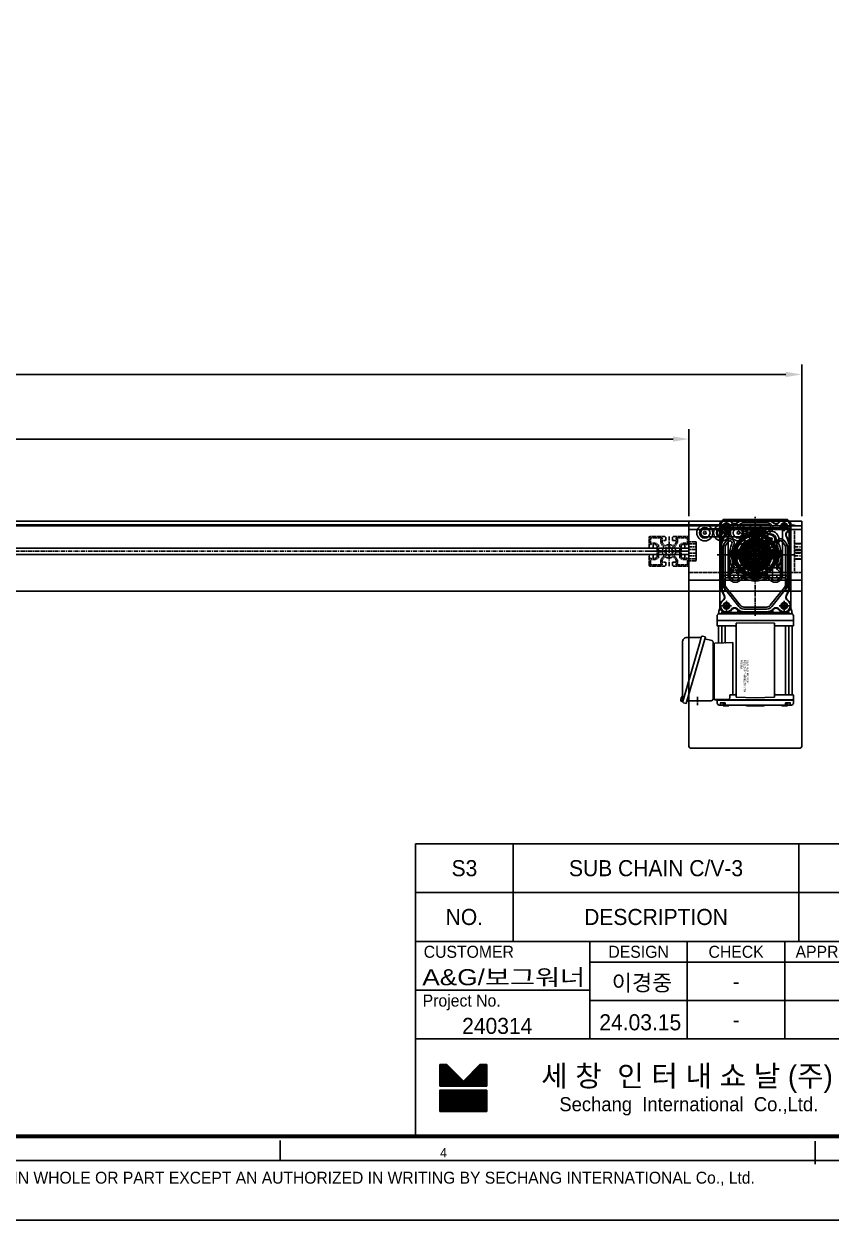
# Model space of a CAD drawing. Header units: inches. Extents: x 0 to 77285, y -118 to 40065.
# Drawn here: x 13973 to 15189, y 36501 to 38304 of the extents above; entities that cross this region are included whole.
import ezdxf
from ezdxf.enums import TextEntityAlignment as Align

# ---------------------------------------------------------------- set-up
doc = ezdxf.new("R2010")
doc.units = ezdxf.units.IN
doc.header["$LTSCALE"] = 5
doc.header["$MEASUREMENT"] = 0
doc.linetypes.add('CENTER', pattern=[2, 1.25, -0.25, 0.25, -0.25])
doc.linetypes.add('HIDDEN', pattern=[0.375, 0.25, -0.125])
for name, color, linetype in [('11', 1, 'CENTER'), ('22', 2, 'HIDDEN'), ('44', 4, 'Continuous'), ('55', 5, 'Continuous'), ('77', 40, 'HIDDEN'), ('B', 123, 'Continuous'), ('G', 231, 'Continuous'), ('T', 3, 'Continuous'), ('Y', 60, 'Continuous')]:
    doc.layers.add(name, color=color, linetype=linetype)
doc.styles.add('SCI', font='')
doc.styles.get('SCI').set_extended_font_data('Gulim')
doc.dimstyles.new('S', dxfattribs={"dimscale": 100, "dimtxt": 2.5, "dimasz": 2, "dimexe": 1.25, "dimexo": 0.625, "dimgap": -0.625, "dimtad": 1, "dimdec": 8, "dimtxsty": 'SCI', "dimcen": 2.5, "dimclrd": 1, "dimclre": 1, "dimclrt": 7, "dimadec": 8, "dimazin": 2, "dimtfac": 1, "dimtdec": 8, "dimtmove": 0, "dimatfit": 3, "dimfxl": 1, "dimarcsym": 0})
doc.dimstyles.new('SCH', dxfattribs={"dimtxt": 2.5, "dimasz": 2, "dimexe": 1.25, "dimexo": 0.625, "dimtad": 1, "dimdec": 8, "dimtxsty": 'SCI', "dimcen": 2.5, "dimclrd": 4, "dimclre": 4, "dimclrt": 7, "dimadec": 8, "dimazin": 2, "dimtfac": 1, "dimtdec": 8, "dimtmove": 0, "dimatfit": 3, "dimfxl": 1, "dimarcsym": 0})

# ---------------------------------------------------------------- blocks, each defined once
blk = doc.blocks.new('E0104-20170619.11435441E')
for p, q in [((-30, 6), (-30, 21)), ((-6, 22.5), (-28.5, 22.5)), ((-28, 10.5), (-28, 19.5)), ((-10.5, 20.5), (-27, 20.5)), ((-10.5, 18.5), (-12.5, 18.5)), ((-12.5, 18.5), (-12.5, 12.9)), ((-10.5, 20.5), (-10.5, 18.5)), ((-6, 22.5), (-6, 21.5)), ((-5, 21.5), (-6, 21.5)), ((-5, 21.5), (-5, 16.5)), ((5, 21.5), (5, 16.5)), ((6, 21.5), (5, 21.5)), ((6, 22.5), (6, 21.5)), ((28.5, 22.5), (6, 22.5)), ((10.5, 20.5), (10.5, 18.5)), ((27, 20.5), (10.5, 20.5)), ((12.5, 18.5), (10.5, 18.5)), ((12.5, 18.5), (12.5, 12.9)), ((28, 10.5), (28, 19.5)), ((30, 6), (30, 21)), ((-30, 6), (-29, 6)), ((-29, 5), (-29, 6)), ((-29, 5), (-24, 5)), ((-28, 10.5), (-26, 10.5)), ((-26, 10.5), (-26, 12.5)), ((-26, 12.5), (-20.4, 12.5)), ((-22.4, 12.5), (-24.1, 12.5)), ((-23, 10.5), (-24.1, 10.5)), ((-24, 10.5), (-21, 10.5)), ((-24, 5), (-24, 10.5)), ((-21, 10.5), (-18, 8.5)), ((-20.4, 12.5), (-16, 9.6)), ((-18, -8.5), (-18, 8.5)), ((-16, 1), (-16, 9.6)), ((-16, 1), (-9.9, 1)), ((-12.5, 12.9), (-7.9, 6.1)), ((-10.5, 16.5), (-10.5, 13.5)), ((-5, 16.5), (-10.5, 16.5)), ((-10.5, 13.5), (-6.5, 7.6)), ((-4.9, 1), (-7.4, 1)), ((-4.2, 2.8), (-6, 4.5)), ((-2.8, 4.2), (-4.5, 6)), ((-1, 4.9), (-1, 7.4)), ((1, 4.9), (1, 7.4)), ((2.8, 4.2), (4.5, 6)), ((4.2, 2.8), (6, 4.5)), ((4.9, 1), (7.4, 1)), ((10.5, 16.5), (5, 16.5)), ((10.5, 13.5), (6.5, 7.6)), ((12.5, 12.9), (7.9, 6.1)), ((9.9, 1), (16, 1)), ((10.5, 16.5), (10.5, 13.5)), ((20.4, 12.5), (16, 9.6)), ((16, 1), (16, 9.6)), ((21, 10.5), (18, 8.5)), ((18, -8.5), (18, 8.5)), ((26, 12.5), (20.4, 12.5)), ((24, 10.5), (21, 10.5)), ((24, 5), (24, 10.5)), ((29, 5), (24, 5)), ((26, 10.5), (26, 12.5)), ((28, 10.5), (26, 10.5)), ((29, 5), (29, 6)), ((30, 6), (29, 6)), ((-30, -21), (-30, -6)), ((-30, -6), (-29, -6)), ((-29, -6), (-29, -5)), ((-29, -5), (-24, -5)), ((-28, -19.5), (-28, -10.5)), ((-28, -10.5), (-26, -10.5)), ((-26, -12.5), (-26, -10.5)), ((-26, -12.5), (-20.4, -12.5)), ((-24, -10.5), (-24, -5)), ((-24, -10.5), (-21, -10.5)), ((-21, -10.5), (-18, -8.5)), ((-20.4, -12.5), (-16, -9.6)), ((-16, -9.6), (-16, -1)), ((-16, -1), (-9.9, -1)), ((-12.5, -12.9), (-7.9, -6.1)), ((-12.5, -18.5), (-12.5, -12.9)), ((-10.5, -13.5), (-6.5, -7.6)), ((-10.5, -16.5), (-10.5, -13.5)), ((-5, -16.5), (-10.5, -16.5)), ((-4.9, -1), (-7.4, -1)), ((-4.2, -2.8), (-6, -4.5)), ((-5, -21.5), (-5, -16.5)), ((-2.8, -4.2), (-4.5, -6)), ((-1, -4.9), (-1, -7.4)), ((1, -4.9), (1, -7.4)), ((2.8, -4.2), (4.5, -6)), ((4.2, -2.8), (6, -4.5)), ((4.9, -1), (7.4, -1)), ((5, -21.5), (5, -16.5)), ((10.5, -16.5), (5, -16.5)), ((10.5, -13.5), (6.5, -7.6)), ((12.5, -12.9), (7.9, -6.1)), ((9.9, -1), (16, -1)), ((10.5, -16.5), (10.5, -13.5)), ((12.5, -18.5), (12.5, -12.9)), ((16, -9.6), (16, -1)), ((20.4, -12.5), (16, -9.6)), ((21, -10.5), (18, -8.5)), ((26, -12.5), (20.4, -12.5)), ((24, -10.5), (21, -10.5)), ((24, -10.5), (24, -5)), ((29, -5), (24, -5)), ((26, -12.5), (26, -10.5)), ((28, -10.5), (26, -10.5)), ((28, -19.5), (28, -10.5)), ((29, -6), (29, -5)), ((30, -6), (29, -6)), ((30, -21), (30, -6)), ((-6, -22.5), (-28.5, -22.5)), ((-10.5, -20.5), (-27, -20.5)), ((-10.5, -18.5), (-12.5, -18.5)), ((-10.5, -20.5), (-10.5, -18.5)), ((-6, -22.5), (-6, -21.5)), ((-5, -21.5), (-6, -21.5)), ((6, -21.5), (5, -21.5)), ((6, -22.5), (6, -21.5)), ((28.5, -22.5), (6, -22.5)), ((12.5, -18.5), (10.5, -18.5)), ((10.5, -20.5), (10.5, -18.5)), ((27, -20.5), (10.5, -20.5))]:
    blk.add_line(p, q)
for centre, radius, start, end in [((-28.5, 21), 1.5, 90, 180), ((-27, 19.5), 1, 90, 180), ((27, 19.5), 1, 0, 90), ((28.5, 21), 1.5, 0, 90), ((0, 0), 10, 142.644, 174.2608), ((0, 0), 7.5, 172.3377, 187.6623), ((0, 0), 10, 49.1403, 130.8597), ((0, 0), 7.5, 127.3377, 142.6623), ((0, 0), 5, 146.537, 168.463), ((0, 0), 5, 101.537, 123.463), ((0, 0), 7.5, 82.3377, 97.6623), ((0, 0), 5, 56.537, 78.463), ((0, 0), 5, 11.537, 33.463), ((0, 0), 7.5, 37.3377, 52.6623), ((0, 0), 7.5, 352.3377, 7.6623), ((0, 0), 10, 5.7392, 39.0281), ((0, 0), 10, 5.7392, 37.356), ((0, 0), 10, 185.7392, 217.356), ((0, 0), 10, 229.1403, 309.2607), ((0, 0), 7.5, 217.3377, 232.6623), ((0, 0), 5, 191.537, 213.463), ((0, 0), 10, 243.4796, 310.8597), ((0, 0), 5, 236.537, 258.463), ((0, 0), 7.5, 262.3377, 277.6623), ((0, 0), 5, 281.537, 303.463), ((0, 0), 5, 326.537, 348.463), ((0, 0), 7.5, 307.3377, 322.6623), ((0, 0), 10, 320.9719, 354.2608), ((0, 0), 10, 322.644, 354.2608), ((-28.5, -21), 1.5, 180, 270), ((-27, -19.5), 1, 180, 270), ((27, -19.5), 1, 270, 0), ((28.5, -21), 1.5, 270, 0)]:
    blk.add_arc(centre, radius, start, end)
at = {"layer": '11'}
for p, q in [((0, -22.5), (0, 22.5)), ((30, 0), (-30, 0))]:
    blk.add_line(p, q, dxfattribs=at)
blk = doc.blocks.new('A$Cf196d827')
for p, q in [((-15.7, 25), (-16.5, 29.2)), ((-6.6, 28.7), (-9, 32.3)), ((-6.6, 28.7), (-9, 32.3)), ((6.6, 28.7), (9, 32.3)), ((15.7, 25), (16.5, 29.2)), ((15.7, 25), (16.5, 29.2)), ((-28.7, 6.6), (-32.3, 9)), ((-25, 15.7), (-29.2, 16.5)), ((-25, 15.7), (-29.2, 16.5)), ((3, 11.8), (-3, 11.8)), ((-3, 11.8), (-3, 8.5)), ((3, 8.5), (3, 11.8)), ((25, 15.7), (29.2, 16.5)), ((28.7, 6.6), (32.3, 9)), ((28.7, 6.6), (32.3, 9)), ((-28.7, -6.6), (-32.3, -9)), ((-28.7, -6.6), (-32.3, -9)), ((-25, -15.7), (-29.2, -16.5)), ((25, -15.7), (29.2, -16.5)), ((25, -15.7), (29.2, -16.5)), ((28.7, -6.6), (32.3, -9)), ((-15.7, -25), (-16.5, -29.2)), ((-15.7, -25), (-16.5, -29.2)), ((-6.6, -28.7), (-9, -32.3)), ((6.6, -28.7), (9, -32.3)), ((6.6, -28.7), (9, -32.3)), ((15.7, -25), (16.5, -29.2))]:
    blk.add_line(p, q)
for radius in [19, 15]:
    blk.add_circle((0, 0), radius)
for centre, radius, start, end in [((-23.5, 23.5), 7.94, 259, 11), ((0, 0), 33.6, 105.5501, 119.4499), ((0, 0), 29, 102.4847, 122.5153), ((0, 33.2), 7.94, 214, 326), ((0, 0), 29, 57.4847, 77.5153), ((0, 0), 33.5, 60.5501, 74.4499), ((23.5, 23.5), 7.94, 169, 281), ((0, 0), 33.6, 150.5501, 164.4499), ((-33.2, 0), 7.94, 304, 56), ((0, 0), 29, 147.4847, 167.5153), ((0, 0), 9, 109.4712, 70.5288), ((0, 0), 29, 12.4847, 32.5153), ((33.2, 0), 7.94, 124, 236), ((0, 0), 33.6, 15.5501, 29.4499), ((0, 0), 33.6, 195.5501, 209.4499), ((0, 0), 29, 192.4847, 212.5153), ((-23.5, -23.5), 7.94, 349, 101), ((23.5, -23.5), 7.94, 79, 191), ((0, 0), 29, 327.4847, 347.5153), ((0, 0), 33.6, 330.5501, 344.4499), ((0, 0), 33.6, 240.5501, 254.4499), ((0, 0), 29, 237.4847, 257.5153), ((0, -33.2), 7.94, 34, 146), ((0, 0), 29, 282.4847, 302.5153), ((0, 0), 33.6, 285.5501, 299.4499)]:
    blk.add_arc(centre, radius, start, end)
at = {"layer": '11'}
for p, q in [((0, -35.6), (0, 35.6)), ((-35.6, 0), (35.6, 0))]:
    blk.add_line(p, q, dxfattribs=at)
blk.add_circle((0, 0), 33.2, dxfattribs=at)
blk = doc.blocks.new('A$Cdc005fc0')
for p, q in [((-25.4, 6), (0, 6)), ((-25.4, -6), (0, -6))]:
    blk.add_line(p, q)
for centre, radius in [((-25.4, 0), 12.1), ((-25.4, 0), 7.94), ((-25.4, 0), 1.99), ((0, 0), 12.1), ((0, 0), 7.94), ((0, 0), 1.99)]:
    blk.add_circle(centre, radius)
for centre, start, end in [((-25.4, 0), 90, 270), ((0, 0), 270, 90)]:
    blk.add_arc(centre, 6, start, end)
blk = doc.blocks.new('A$C60B61E16')
for p, q in [((-53.5, 81.5), (-48.5, 86.5)), ((-53.5, -48.5), (-53.5, 81.5)), ((-48.5, 86.5), (48.5, 86.5)), ((48.5, 86.5), (53.5, 81.5)), ((53.5, 81.5), (53.5, -48.5)), ((-48.5, -53.5), (-53.5, -48.5)), ((48.5, -53.5), (-48.5, -53.5)), ((53.5, -48.5), (48.5, -53.5))]:
    blk.add_line(p, q)
for centre, radius in [((-43.5, 76.5), 3.32), ((43.5, 76.5), 3.32), ((0, 30), 7), ((0, 0), 20.5), ((0, 30), 4.5), ((-30, 0), 7), ((-30, 0), 4.5), ((0, 0), 16.5), ((30, 0), 7), ((30, 0), 4.5), ((0, -30), 7), ((0, -30), 4.5), ((-43.5, -43.5), 3.32), ((43.5, -43.5), 3.32)]:
    blk.add_circle(centre, radius)
for start, end in [(101.5364, 168.4636), (11.5364, 78.4636), (191.5364, 258.4636), (281.5364, 348.4636)]:
    blk.add_arc((0, 0), 33, start, end)
at = {"layer": '11'}
for p, q in [((0, 91.5), (0, -58.5)), ((-49.5, 76.5), (-37.5, 76.5)), ((-43.5, 70.5), (-43.5, 82.5)), ((37.5, 76.5), (49.5, 76.5)), ((43.5, 70.5), (43.5, 82.5)), ((0, 19.5), (0, 40.5)), ((-10.5, 30), (10.5, 30)), ((-58.5, 0), (58.5, 0)), ((-40.5, 0), (-19.5, 0)), ((-30, -10.5), (-30, 10.5)), ((19.5, 0), (40.5, 0)), ((30, -10.5), (30, 10.5)), ((-10.5, -30), (10.5, -30)), ((0, -40.5), (0, -19.5)), ((-49.5, -43.5), (-37.5, -43.5)), ((-43.5, -49.5), (-43.5, -37.5)), ((37.5, -43.5), (49.5, -43.5)), ((43.5, -49.5), (43.5, -37.5))]:
    blk.add_line(p, q, dxfattribs=at)
blk.add_circle((0, 0), 30, dxfattribs=at)
at = {"layer": '22'}
blk.add_circle((0, 0), 20, dxfattribs=at)
at = {"layer": 'T'}
for centre in [(-43.5, 76.5), (43.5, 76.5), (-43.5, -43.5), (43.5, -43.5)]:
    blk.add_arc(centre, 4, 260.0082, 189.9928, dxfattribs=at)
blk = doc.blocks.new('A$C945b6342')
for p, q in [((84.6, 55), (86.7, 55)), ((88.6, 54.5), (88.6, -54.5)), ((91.6, 57.5), (98.6, 57.5)), ((98.6, 57.5), (98.6, -57.5)), ((98.9, 57.5), (98.6, 57.3)), ((98.6, 57.3), (98.6, -57.3)), ((105.8, 57.5), (98.9, 57.5)), ((98.9, -57.5), (98.9, 57.5)), ((106.6, 30.7), (106.6, 56.8)), ((106.8, 56.7), (106.9, 55.9)), ((107.4, 55.5), (209.8, 55.5)), ((210.5, 56.7), (210.3, 55.9)), ((210.6, 30.7), (210.6, 56.8)), ((218.3, 57.5), (211.4, 57.5)), ((218.3, 57.5), (218.6, 57.3)), ((218.3, -57.5), (218.3, 57.5)), ((218.8, 57.5), (218.6, 57.3)), ((218.6, 57.3), (218.6, -57.3)), ((218.6, -57.3), (218.6, 57.3)), ((223.2, 57.4), (218.8, 57.5)), ((226.1, 54.4), (226.1, 48.6)), ((-53.5, 43.5), (-53.5, -43.5)), ((-43.5, 53.5), (76.5, 53.5)), ((-22.1, 42.9), (-17.7, 46.3)), ((-20.3, 40.5), (-15.9, 44)), ((-14.8, 47.9), (-13.8, 45.1)), ((-11.5, 48.5), (44.6, 48.5)), ((-11.5, 45.5), (44.6, 45.5)), ((-4, 52.7), (37, 52.7)), ((20.2, 35.8), (22.3, 37.8)), ((47.8, 48), (46.8, 45.1)), ((48.9, 44), (75.8, 22.6)), ((50.7, 46.4), (77.7, 25)), ((85.6, 50), (85.4, 50)), ((210.1, 50.7), (107.1, 50.7)), ((210.1, 45.4), (107.1, 45.4)), ((222.6, 52.4), (222.6, 46)), ((222.6, 48.4), (222.6, 46)), ((223.9, 48.4), (222.6, 48.4)), ((222.9, 52.7), (225.1, 52.7)), ((222.9, 45.7), (225.1, 45.7)), ((223.9, 48.4), (223.9, 45.7)), ((227.4, 46.5), (223.9, 46.5)), ((226.9, 48.6), (224.4, 48.6)), ((226.1, 44.7), (226.1, 0)), ((227.4, 41.9), (226.1, 41.9)), ((226.9, 39.8), (226.1, 39.8)), ((227.4, 48.1), (227.4, 40.3)), ((-47.5, 21.5), (-44.8, 20.2)), ((-44.7, 25), (-44.2, 25.4)), ((-42.8, 22.6), (-42.4, 23)), ((-35.8, 20.2), (-38.4, 22.8)), ((-33.7, 22.3), (-36.3, 24.9)), ((-22.4, 33.6), (-22.6, 33.9)), ((-20.2, 35.8), (-20.5, 36)), ((22.3, 33.7), (24.4, 35.7)), ((33.7, 22.4), (35.7, 24.4)), ((35.8, 20.2), (37.8, 22.3)), ((83.1, 26.2), (88.6, 26.2)), ((102.1, 0), (102.9, 28.8)), ((106.9, 28.8), (102.9, 28.8)), ((108.6, 28.8), (208.6, 28.8)), ((214.4, 28.8), (210.3, 28.8)), ((215.1, 0), (214.4, 28.8)), ((-52.7, 16.7), (-52.7, -16.7)), ((-48.5, 0), (-48.5, 17.2)), ((-48.5, 0), (-48.5, -17.2)), ((-45.5, 0), (-45.5, 17.2)), ((-45.5, 0), (-45.5, -17.2)), ((-15.8, 4), (-11.8, 4)), ((-15.8, -4), (-15.8, 4)), ((78.5, 0), (78.5, 17.2)), ((78.5, 0), (78.5, -17.2)), ((81.5, 0), (81.5, 17.2)), ((81.5, 0), (81.5, -17.2)), ((85.7, 16.7), (85.7, -16.7)), ((86.5, 16.7), (86.5, -16.7)), ((102.1, 0), (102.9, -28.8)), ((215.1, 0), (214.4, -28.8)), ((226.1, 0), (226.1, -44.7)), ((227.1, 12.7), (227.1, -12.7)), ((227.4, 2.3), (227.1, 2.3)), ((227.4, 3.9), (227.4, -3.9)), ((-15.8, -4), (-11.8, -4)), ((227.4, -2.3), (227.1, -2.3)), ((-47.5, -21.5), (-44.8, -20.2)), ((-44.7, -25), (-44.2, -25.4)), ((-42.8, -22.6), (-42.4, -23)), ((-35.8, -20.2), (-38.4, -22.8)), ((-33.7, -22.3), (-36.3, -24.9)), ((-22.4, -33.6), (-22.6, -33.9)), ((-20.2, -35.8), (-20.5, -36)), ((20.2, -35.8), (22.3, -37.8)), ((22.3, -33.7), (24.4, -35.7)), ((33.7, -22.4), (35.7, -24.4)), ((35.8, -20.2), (37.8, -22.3)), ((48.9, -44), (75.8, -22.6)), ((50.7, -46.4), (77.7, -25)), ((83.1, -26.2), (88.6, -26.2)), ((106.9, -28.8), (102.9, -28.8)), ((106.6, -30.8), (106.6, -56.8)), ((108.6, -28.8), (208.6, -28.8)), ((210.6, -33.8), (132.1, -33.8)), ((132.1, -33.8), (133.1, -61)), ((214.4, -28.8), (210.3, -28.8)), ((210.6, -30.8), (210.6, -38.4)), ((-43.5, -53.5), (76.5, -53.5)), ((-22.1, -42.9), (-17.7, -46.3)), ((-20.3, -40.5), (-15.9, -44)), ((-14.8, -47.9), (-13.8, -45.1)), ((-11.5, -45.5), (44.6, -45.5)), ((-11.5, -48.5), (44.6, -48.5)), ((-4, -52.7), (37, -52.7)), ((47.8, -48), (46.8, -45.1)), ((85.6, -50), (85.4, -50)), ((131.5, -45.4), (107.1, -45.4)), ((131.7, -50.7), (107.1, -50.7)), ((214.8, -38.4), (210.6, -38.4)), ((217.8, -41.5), (217.1, -61)), ((222.6, -52.4), (222.6, -46)), ((222.6, -48.4), (222.6, -46)), ((223.9, -48.4), (222.6, -48.4)), ((222.9, -45.7), (225.1, -45.7)), ((222.9, -52.7), (225.1, -52.7)), ((223.9, -48.4), (223.9, -45.7)), ((227.4, -46.5), (223.9, -46.5)), ((226.9, -48.6), (224.4, -48.6)), ((226.9, -39.8), (226.1, -39.8)), ((227.4, -41.9), (226.1, -41.9)), ((226.1, -48.6), (226.1, -54.4)), ((227.4, -48.1), (227.4, -40.3)), ((84.6, -55), (86.7, -55)), ((91.6, -57.5), (98.6, -57.5)), ((98.9, -57.5), (98.6, -57.3)), ((99.1, -57.5), (98.9, -57.5)), ((99.1, -57.5), (105.8, -57.5)), ((106.8, -56.7), (106.9, -55.9)), ((131.9, -55.5), (107.4, -55.5)), ((129, -65.7), (126.1, -76)), ((216.8, -63.5), (131.9, -63.5)), ((217.1, -62), (134.1, -62)), ((144.2, -62), (135, -62)), ((152.4, -62.1), (146.8, -62.1)), ((146.8, -62.7), (146.8, -62.1)), ((152.4, -62.1), (152.4, -62.7)), ((215.2, -62), (206, -62)), ((217.3, -57.5), (218.3, -57.5)), ((218.1, -57.5), (218.1, -61)), ((218.3, -57.5), (218.6, -57.3)), ((218.6, -57.3), (218.8, -57.5)), ((223.2, -57.4), (218.8, -57.5)), ((219.6, -102.8), (219.6, -66.5)), ((123.4, -75.2), (122.1, -79.6)), ((123.4, -75.2), (223.8, -104.1)), ((124.3, -82.1), (124.3, -103)), ((130.2, -83.2), (221, -109.3)), ((222.6, -108.4), (223.8, -104.1)), ((131.3, -110), (215.5, -110)), ((215.4, -111.9), (215.7, -111.9)), ((215.7, -111.9), (215.8, -111.7)), ((216.8, -112), (216.7, -112.2)), ((216.7, -112.2), (217.1, -112.3)), ((218.2, -109.5), (220.9, -110.3)), ((220.9, -110.3), (220.5, -111.8)), ((221, -109.3), (220.7, -110.2))]:
    blk.add_line(p, q)
blk.add_lwpolyline([(123, -81.2), (123.1, -81.2), (123.2, -81.2), (123.5, -81.3), (123.9, -81.4), (124.3, -81.5), (124.8, -81.7), (125.5, -81.9), (126.1, -82.1), (126.9, -82.3), (127.7, -82.5), (128.5, -82.8), (129.4, -83), (130.2, -83.2)])
for centre, radius in [((-43.5, 43.5), 4.3), ((76.5, 43.5), 4.3), ((0, 0), 33), ((0, 0), 32.4), ((0, 0), 30.2), ((0, 0), 29), ((0, 0), 19.5), ((-43.5, -43.5), 4.3), ((76.5, -43.5), 4.3)]:
    blk.add_circle(centre, radius)
for centre, radius, start, end in [((84.6, 51), 4, 90, 133.5074), ((86.7, 58), 3, 270, 324.3146), ((91.6, 54.5), 3, 90, 180), ((105.8, 56.5), 1, 10, 90), ((107.4, 56), 0.5, 190, 270), ((209.8, 56), 0.5, 270, 350), ((211.4, 56.5), 1, 90, 170), ((223.1, 54.4), 3, 0, 88.5), ((-43.5, 43.5), 10, 32.0608, 234.5775), ((-43.5, 43.5), 9.2, 32.0608, 234.5775), ((-30.8, 51.5), 5.8, 212.0608, 299.4404), ((-30.8, 51.5), 5, 212.0608, 299.4404), ((-4, 4), 49.5, 90, 119.4404), ((-4, 4), 48.7, 90, 119.4404), ((-18.4, 38.2), 6, 128.3456, 225.0576), ((-18.4, 38.2), 3, 128.3456, 225.0576), ((-11.5, 38.5), 10, 90, 128.3456), ((0, 0), 39, 64.4867, 115.5709), ((-11.5, 38.5), 7, 90, 128.3456), ((30.1, 30.1), 11, 315, 135), ((30.1, 30.1), 8, 315, 135), ((37, 4), 49.5, 60.5596, 90), ((37, 4), 48.7, 60.5596, 90), ((44.6, 38.5), 10, 52.0667, 90), ((44.6, 38.5), 7, 52.0667, 90), ((63.8, 51.5), 5.8, 240.5596, 327.9392), ((63.8, 51.5), 5, 240.5596, 327.9392), ((76.5, 43.5), 10, 305.4225, 147.9392), ((76.5, 43.5), 9.2, 305.4225, 147.9392), ((79.8, 56.1), 3, 255.344, 313.5074), ((85.4, 53), 3, 226.9509, 270), ((85.6, 53), 3, 270, 0), ((107.1, 51.2), 0.5, 180, 270), ((107.1, 44.9), 0.5, 90, 180), ((210.1, 51.2), 0.5, 270, 360), ((210.1, 44.9), 0.5, 360, 90), ((222.9, 52.4), 0.3, 90, 180), ((222.9, 46), 0.3, 180, 270), ((224.4, 48.1), 0.5, 90, 180), ((225.1, 53.7), 1, 270, 0), ((225.1, 44.7), 1, 0, 90), ((226.9, 48.1), 0.5, 0, 90), ((226.9, 40.3), 0.5, 270, 0), ((-38.5, 16.7), 15, 133.2121, 180), ((-38.5, 16.7), 14.2, 133.2121, 180), ((-52.2, 31.3), 5, 313.2121, 54.5775), ((-52.2, 31.3), 5.8, 313.2121, 54.5775), ((-38.5, 17.2), 10, 128.3456, 180), ((-38.5, 17.2), 7, 128.3456, 180), ((-40.5, 20.7), 6, 45.0576, 128.3456), ((-40.5, 20.7), 3, 45.0576, 128.3456), ((-37.9, 18.1), 3, 334.5133, 45.0576), ((-37.9, 18.1), 6, 334.5133, 45.0576), ((-18.1, 37.9), 6, 225.0576, 295.5709), ((-18.1, 37.9), 3, 225.0576, 295.5709), ((0, 0), 36, 64.4867, 115.5709), ((18.1, 37.9), 6, 244.4867, 315), ((18.1, 37.9), 3, 244.4867, 315), ((37.9, 18.1), 6, 135, 205.5443), ((37.9, 18.1), 3, 135, 205.5443), ((71.5, 17.2), 7, 0, 51.601), ((71.5, 17.2), 10, 0, 51.6183), ((85.2, 31.3), 5.8, 125.4225, 226.7879), ((85.2, 31.3), 5, 125.4225, 226.7879), ((71.5, 16.7), 14.2, 0, 46.7879), ((71.5, 16.7), 15, 0, 46.7879), ((108.6, 30.7), 2, 180, 270), ((208.6, 30.7), 2, 270, 360), ((0, 0), 39, 154.5133, 205.4867), ((0, 0), 36, 154.5133, 205.4867), ((0, 0), 12.5, 198.663, 161.337), ((0, 0), 36, 334.4557, 25.5443), ((0, 0), 39, 334.4557, 25.5443), ((228.1, 15.3), 2, 180, 221.4096), ((225.1, 12.7), 2, 0, 41.4096), ((226.9, 3.9), 0.5, 0, 66.4222), ((-38.5, -16.7), 15, 180, 226.7879), ((-38.5, -16.7), 14.2, 180, 226.7879), ((-38.5, -17.2), 10, 180, 231.6544), ((-38.5, -17.2), 7, 180, 231.6544), ((-37.9, -18.1), 3, 314.9424, 25.4867), ((-37.9, -18.1), 6, 314.9424, 25.4867), ((37.9, -18.1), 6, 154.4557, 225), ((37.9, -18.1), 3, 154.4557, 225), ((71.5, -17.2), 7, 308.399, 0), ((71.5, -17.2), 10, 308.3817, 0), ((71.5, -16.7), 14.2, 313.2121, 0), ((71.5, -16.7), 15, 313.2121, 0), ((228.1, -15.3), 2, 138.5904, 180), ((225.1, -12.7), 2, 318.5904, 0), ((226.9, -3.9), 0.5, 293.5778, 0), ((-43.5, -43.5), 10, 125.4225, 327.9392), ((-43.5, -43.5), 9.2, 125.4225, 327.9392), ((-52.2, -31.3), 5, 305.4225, 46.7879), ((-52.2, -31.3), 5.8, 305.4225, 46.7879), ((-40.5, -20.7), 6, 231.6544, 314.9424), ((-40.5, -20.7), 3, 231.6544, 314.9424), ((-18.4, -38.2), 6, 134.9424, 231.6544), ((-18.1, -37.9), 6, 64.4291, 134.9424), ((-18.4, -38.2), 3, 134.9424, 231.6544), ((-18.1, -37.9), 3, 64.4291, 134.9424), ((0, 0), 39, 244.4291, 295.5133), ((0, 0), 36, 244.4291, 295.5133), ((18.1, -37.9), 6, 45, 115.5133), ((18.1, -37.9), 3, 45, 115.5133), ((30.1, -30.1), 11, 225, 45), ((30.1, -30.1), 8, 225, 45), ((76.5, -43.5), 10, 212.0608, 54.5775), ((76.5, -43.5), 9.2, 212.0608, 54.5775), ((85.2, -31.3), 5.8, 133.2121, 234.5775), ((85.2, -31.3), 5, 133.2121, 234.5775), ((108.6, -30.8), 2, 90, 180), ((208.6, -30.8), 2, 0, 90), ((-30.8, -51.5), 5.8, 60.5596, 147.9392), ((-30.8, -51.5), 5, 60.5596, 147.9392), ((-4, -4), 49.5, 240.5596, 270), ((-4, -4), 48.7, 240.5596, 270), ((-11.5, -38.5), 10, 231.6544, 270), ((-11.5, -38.5), 7, 231.6544, 270), ((37, -4), 48.7, 270, 299.4404), ((37, -4), 49.5, 270, 299.4404), ((44.6, -38.5), 7, 270, 307.9333), ((44.6, -38.5), 10, 270, 307.9333), ((63.8, -51.5), 5.8, 32.0608, 119.4404), ((63.8, -51.5), 5, 32.0608, 119.4404), ((79.8, -56.1), 3, 46.4926, 104.656), ((84.6, -51), 4, 226.4926, 270), ((85.4, -53), 3, 90, 133.0491), ((85.6, -53), 3, 0, 90), ((107.1, -44.9), 0.5, 180, 270), ((107.1, -51.2), 0.5, 90, 180), ((131.5, -44.4), 1, 270, 2), ((131.7, -51.7), 1, 2, 90), ((214.8, -41.4), 3, 358, 90), ((222.9, -46), 0.3, 90, 180), ((222.9, -52.4), 0.3, 180, 270), ((224.4, -48.1), 0.5, 180, 270), ((225.1, -44.7), 1, 270, 0), ((225.1, -53.7), 1, 0, 90), ((226.9, -40.3), 0.5, 0, 90), ((226.9, -48.1), 0.5, 270, 0), ((86.7, -58), 3, 35.6854, 90), ((91.6, -54.5), 3, 180, 270), ((105.8, -56.5), 1, 270, 350), ((107.4, -56), 0.5, 90, 170), ((131.9, -66.5), 3, 90, 164.1765), ((131.9, -56.5), 1, 2, 90), ((134.1, -61), 1, 182, 270), ((133.1, -61.5), 2, 270, 345.5225), ((146.1, -61.5), 2, 194.4775, 270), ((146, -62.7), 0.8, 272.7755, 0), ((153.2, -62.7), 0.8, 180, 270), ((204.1, -61.5), 2, 270, 345.5225), ((217.1, -61.5), 2, 193.7372, 264.2608), ((216.1, -61), 1, 270, 358), ((216.6, -66.5), 3, 0, 84.2608), ((217.1, -61), 1, 270, 0), ((223.1, -54.4), 3, 271.5, 0), ((123.4, -79.9), 1.3, 164, 254), ((123.5, -82.1), 0.8, 0, 74), ((131.3, -103), 7, 180, 270), ((218, -105.9), 6.5, 219.4408, 236.1331), ((218, -105.9), 6.48, 236.1606, 246.2989), ((215.5, -103), 7, 270, 301.5334), ((218.3, -105), 7.18, 249.8814, 258.11), ((218, -105.9), 6.48, 261.6925, 271.8308), ((218, -105.9), 6.5, 271.8583, 290.3541), ((219.6, -109.7), 0.8, 74, 121.5334), ((220.1, -111.7), 0.36, 290.3541, 343.9957), ((221.3, -108), 1.3, 254, 344)]:
    blk.add_arc(centre, radius, start, end)
at = {"layer": '11'}
for p, q in [((106.3, 57.5), (106.6, 57.5)), ((106.6, 57.5), (106.7, 57.2)), ((210.6, 57.5), (210.6, 57.2)), ((210.9, 57.5), (210.6, 57.5)), ((218.6, 57.5), (218.6, 57.3)), ((218.8, 57.5), (218.6, 57.5)), ((-51, 43.5), (-36, 43.5)), ((-43.5, 36), (-43.5, 51)), ((0, -40), (0, 40)), ((69, 43.5), (84, 43.5)), ((76.5, 36), (76.5, 51)), ((40, 0), (-40, 0)), ((-43.5, -51), (-43.5, -36)), ((76.5, -51), (76.5, -36)), ((-51, -43.5), (-36, -43.5)), ((69, -43.5), (84, -43.5)), ((106.3, -57.5), (106.6, -57.5)), ((106.6, -57.5), (106.7, -57.2)), ((218.6, -57.5), (218.6, -57.3)), ((218.8, -57.5), (218.6, -57.5)), ((213.5, -87), (226.1, -87))]:
    blk.add_line(p, q, dxfattribs=at)
at = {"layer": 'T'}
for centre in [(-43.5, 43.5), (76.5, 43.5), (-43.5, -43.5), (76.5, -43.5)]:
    blk.add_circle(centre, 5, dxfattribs=at)
at = {"layer": '44', "style": 'SCI'}
for s, height, p in [('GEARED MOTOR', 3.125, (158.1, -13)), ('F3S25N***-MM02TKNTN', 3.125, (158.1, -17.6)), ('NISSEI', 3.12, (158.1, -22))]:
    blk.add_text(s, height=height, dxfattribs=at).set_placement(p)
blk = doc.blocks.new('A$C29252344')
blk.add_circle((0, 0), 9)
at = {"color": 7, "linetype": 'Continuous'}
blk.add_circle((0, 0), 2.46, dxfattribs=at)
at = {"layer": '11'}
for p, q in [((-13.5, 0), (13.5, 0)), ((0, -13.5), (0, 13.5))]:
    blk.add_line(p, q, dxfattribs=at)
at = {"layer": '22'}
for p, q in [((5.5, 3), (5.5, -3)), ((5.5, 3), (8.5, 3)), ((5.5, -3), (8.5, -3))]:
    blk.add_line(p, q, dxfattribs=at)
at = {"layer": 'T', "linetype": 'Continuous'}
blk.add_arc((0, 0), 3, 260.0082, 189.9928, dxfattribs=at)
blk = doc.blocks.new('A$C32A83465')
blk.add_circle((0, 0), 17.5)
at = {"color": 7, "linetype": 'Continuous'}
for radius in [8.8, 4.5]:
    blk.add_circle((0, 0), radius, dxfattribs=at)
at = {"layer": '11'}
for p, q in [((0, -18.5), (0, 18.5)), ((-18.5, 0), (18.5, 0))]:
    blk.add_line(p, q, dxfattribs=at)
blk = doc.blocks.new('A$C8ded0e5e')
blk.add_circle((0, 0), 12)
at = {"color": 7, "linetype": 'Continuous'}
for radius in [6.8, 3.3]:
    blk.add_circle((0, 0), radius, dxfattribs=at)
at = {"layer": '11'}
for p, q in [((-13, 0), (13, 0)), ((0, -13), (0, 13))]:
    blk.add_line(p, q, dxfattribs=at)
blk = doc.blocks.new('A$C92602f52')
for p, q in [((-4, 8.5), (-4, 11.8)), ((4, 8.5), (-4, 8.5)), ((4, 11.8), (4, 8.5))]:
    blk.add_line(p, q)
for radius in [12.5, 3.32]:
    blk.add_circle((0, 0), radius)
at = {"layer": '11'}
for p, q in [((-13.5, 0), (13.5, 0)), ((0, -13.5), (0, 13.5))]:
    blk.add_line(p, q, dxfattribs=at)
at = {"layer": 'T'}
blk.add_arc((0, 0), 4, 345, 255, dxfattribs=at)
blk = doc.blocks.new('A$Cd811ede8')
at = {"rotation": 180}
blk.add_blockref('A$C60B61E16', (0, 0), dxfattribs=at)
for name in ['A$C32A83465', 'A$C92602f52']:
    blk.add_blockref(name, (0, 0))
at = {"xscale": -1, "rotation": 270}
blk.add_blockref('A$C29252344', (0, 0), dxfattribs=at)
at = {"layer": '55', "rotation": 270}
blk.add_blockref('A$C945b6342', (0, 0), dxfattribs=at)
at = {"layer": '77'}
blk.add_blockref('A$C8ded0e5e', (0, 0), dxfattribs=at)
blk = doc.blocks.new('A$C2A4C1D38')
for p, q in [((-2.4, 37.9), (-3.3, 35.2)), ((2.4, 37.9), (-2.4, 37.9)), ((2.4, 37.9), (3.3, 35.2)), ((-4.041, 31.48), (-4.041, 30.461)), ((3.3, 35.2), (-3.3, 35.2)), ((3.2, 29.8), (-3.2, 29.8)), ((-3.031, 29.8), (-3.2, 29.8)), ((2.8, 33.454), (-2.8, 33.454)), ((-2.02, 31.48), (-2.02, 30.461)), ((2.02, 31.48), (2.02, 30.461)), ((3.2, 29.8), (3.031, 29.8)), ((4.041, 31.48), (4.041, 30.461)), ((-3, 16.5), (-3, 14.217)), ((-3, 16.5), (3, 16.5)), ((3, 16.5), (3, 14.217)), ((-34, -4.2), (-34, -17.7)), ((12.789, -10.848), (10.812, -9.707)), ((15.789, -5.652), (12.789, -10.848)), ((15.789, -5.652), (13.812, -4.51)), ((34, -4.2), (34, -17.7)), ((-38, -20.7), (-38, -30.2)), ((-38, -30.2), (-11, -30.2)), ((-36.5, -19.2), (-19.5, -19.2)), ((-36.417, -27.2), (-35.032, -27.2)), ((-32.917, -24.712), (-32.917, -25.688)), ((-31.917, -22.2), (-31.917, -23.463)), ((-30.25, -22.2), (-28.55, -22.2)), ((-28.673, -27.2), (-27.327, -27.2)), ((-27.45, -22.2), (-25.75, -22.2)), ((-24.083, -22.2), (-22.698, -22.2)), ((-24.083, -27.2), (-22.698, -27.2)), ((-20.968, -22.2), (-19.583, -22.2)), ((-20.968, -27.2), (-19.583, -27.2)), ((-18, -20.7), (-18, -30.2)), ((-11, -22.45), (-11, -30.2)), ((-10.3, -29.5), (10.3, -29.5)), ((11, -22.45), (11, -30.2)), ((11, -30.2), (38, -30.2)), ((18, -20.7), (18, -30.2)), ((19.5, -19.2), (36.5, -19.2)), ((38, -20.7), (38, -30.2))]:
    blk.add_line(p, q)
for radius in [25, 22.1, 14.53, 10]:
    blk.add_circle((0, 0), radius)
for centre, radius, start, end in [((0, -4.2), 34, 0, 180), ((-3.6, 33.238), 0.8, 28.592, 28.592), ((-8.403, 35.6), 6, 316.635, 339.039), ((-3.031, 30.902), 1.102, 203.576, 336.424), ((-3.031, 31.039), 1.102, 23.576, 122.916), ((-3.031, 31.039), 1.102, 23.576, 113.06), ((0, 35.2), 3.3, 180, 211.953), ((-3.031, 31.039), 1.102, 23.576, 24.13), ((0, 28.725), 3.417, 53.749, 126.251), ((0, 28.725), 3.417, 122.452, 126.251), ((0, 33.217), 3.417, 233.749, 306.251), ((3.031, 31.039), 1.102, 57.084, 156.424), ((3.031, 30.902), 1.102, 203.576, 336.424), ((0, 35.2), 3.3, 328.047, 0), ((8.403, 35.6), 6, 200.961, 223.365), ((-35.5, -17.7), 1.5, 270, 0), ((35.5, -17.7), 1.5, 180, 270), ((-36.5, -20.7), 1.5, 90, 180), ((-46.099, -24.7), 10, 0, 14.477), ((-34.167, -12.456), 10, 256.997, 283.003), ((-46.099, -24.7), 10, 345.522, 0), ((-25.349, -24.7), 10, 171.748, 180.467), ((-34.417, -14.825), 10, 264.651, 278.627), ((-34.417, -35.575), 10, 81.373, 95.109), ((-25.349, -24.7), 10, 185.248, 194.477), ((-34.167, -33.206), 10, 76.997, 96.194), ((-32.95, -25.8), 4.5, 0, 53.13), ((-32.95, -25.8), 4.5, 341.874, 0), ((-18.775, -20.089), 10, 192.185, 202.71), ((-37.225, -20.089), 10, 337.29, 347.815), ((-23.05, -25.8), 4.5, 126.87, 198.126), ((-33.766, -24.7), 10, 0, 14.477), ((-33.766, -24.7), 10, 345.522, 0), ((-13.016, -24.7), 10, 165.523, 177.455), ((-21.833, -14.325), 10, 263.266, 276.734), ((-21.833, -35.075), 10, 83.266, 96.734), ((-13.016, -24.7), 10, 182.545, 194.477), ((-30.651, -24.7), 10, 2.545, 14.477), ((-30.651, -24.7), 10, 345.522, 357.455), ((-9.901, -24.7), 10, 165.523, 194.477), ((-19.5, -20.7), 1.5, 0, 90), ((-10.3, -30.2), 0.7, 90, 180), ((10.3, -30.2), 0.7, 0, 90), ((19.5, -20.7), 1.5, 90, 180), ((36.5, -20.7), 1.5, 0, 90)]:
    blk.add_arc(centre, radius, start, end)
at = {"layer": '11'}
for p, q in [((0, -26), (0, 26)), ((-26, 0), (26, 0))]:
    blk.add_line(p, q, dxfattribs=at)
at = {"layer": '11', "ltscale": 3}
for p, q in [((-26, -14.2), (-26, -35.2)), ((26, -14.2), (26, -35.2))]:
    blk.add_line(p, q, dxfattribs=at)
blk = doc.blocks.new('A$C4029081C')
for p, q in [((-39, 0), (-39, -34.2)), ((39, 0), (39, -34.2)), ((-39, -30.2), (-44, -30.2)), ((-44, -34.2), (44, -34.2)), ((39, -30.2), (44, -30.2)), ((-50, -36.2), (-50, -54.2)), ((-46, -54.2), (-46, -36.2)), ((46, -54.2), (46, -36.2)), ((50, -36.2), (50, -54.2)), ((-50, -54.2), (-46, -54.2)), ((50, -54.2), (46, -54.2))]:
    blk.add_line(p, q)
for centre in [(-30, 0), (30, 0)]:
    blk.add_circle(centre, 4.5)
for centre, radius, start, end in [((-30, 0), 9, 0, 180), ((0, 0), 21, 180, 0), ((30, 0), 9, 0, 180), ((-44, -36.2), 6, 90, 180), ((-44, -36.2), 2, 90, 180), ((44, -36.2), 6, 0, 90), ((44, -36.2), 2, 0, 90)]:
    blk.add_arc(centre, radius, start, end)
at = {"layer": '11'}
for p, q in [((-36.8, 0), (-23.2, 0)), ((-30, -6.8), (-30, 6.8)), ((-8, 0), (8, 0)), ((0, -8), (0, 8)), ((23.2, 0), (36.8, 0)), ((30, -6.8), (30, 6.8)), ((-26, -26.9), (-26, -37.4)), ((26, -26.9), (26, -37.4)), ((-53, -45.2), (-43, -45.2)), ((53, -45.2), (43, -45.2))]:
    blk.add_line(p, q, dxfattribs=at)
at = {"layer": '22'}
for p, q in [((-39, -30.2), (39, -30.2)), ((-32.5, -30.2), (-32.5, -34.2)), ((-19.5, -30.2), (-19.5, -34.2)), ((19.5, -30.2), (19.5, -34.2)), ((32.5, -30.2), (32.5, -34.2)), ((-50, -42.7), (-46, -42.7)), ((-49.6, -43.1), (-50, -42.7)), ((-50, -47.7), (-49.6, -47.3)), ((-46, -47.7), (-50, -47.7)), ((-46.4, -43.1), (-49.6, -43.1)), ((-49.6, -43.1), (-49.6, -47.3)), ((-49.6, -47.3), (-46.4, -47.3)), ((-46, -42.7), (-46.4, -43.1)), ((-46.4, -43.1), (-46.4, -47.3)), ((-46.4, -47.3), (-46, -47.7)), ((50, -42.7), (46, -42.7)), ((46, -42.7), (46.4, -43.1)), ((46.4, -47.3), (46, -47.7)), ((46, -47.7), (50, -47.7)), ((46.4, -43.1), (49.6, -43.1)), ((46.4, -43.1), (46.4, -47.3)), ((49.6, -47.3), (46.4, -47.3)), ((49.6, -43.1), (50, -42.7)), ((49.6, -43.1), (49.6, -47.3)), ((50, -47.7), (49.6, -47.3))]:
    blk.add_line(p, q, dxfattribs=at)
blk = doc.blocks.new('A$Cb8b61d95')
for p, q in [((-2, -144.1), (-2, -51.5)), ((-0.8, -144.1), (-0.8, -51.5)), ((0.4, -49.1), (99.6, -49.1)), ((0.4, -50.3), (99.6, -50.3)), ((100.8, -144.1), (100.8, -51.5)), ((102, -144.1), (102, -51.5)), ((-2, -144.1), (-0.8, -144.1)), ((100.8, -144.1), (102, -144.1))]:
    blk.add_line(p, q)
for centre, radius, start, end in [((0.4, -51.5), 2.4, 90, 180), ((0.4, -51.5), 1.2, 90, 180), ((99.6, -51.5), 2.4, 0, 90), ((99.6, -51.5), 1.2, 0, 90)]:
    blk.add_arc(centre, radius, start, end)
at = {"layer": '11'}
for p, q in [((24, -51.3), (24, -48.1)), ((76, -51.3), (76, -48.1)), ((-3, -135.1), (0.2, -135.1)), ((99.8, -135.1), (103, -135.1))]:
    blk.add_line(p, q, dxfattribs=at)
at = {"layer": '22'}
for p, q in [((11.5, -50.3), (11.5, -49.1)), ((88.5, -49.1), (88.5, -50.3)), ((-2, -132.1), (-0.8, -132.1)), ((-0.8, -138.1), (-2, -138.1)), ((100.8, -132.1), (102, -132.1)), ((102, -138.1), (100.8, -138.1))]:
    blk.add_line(p, q, dxfattribs=at)
blk = doc.blocks.new('A$Ce3b21f13')
for p, q in [((2390, -1.5), (60, -1.5)), ((2390, -8.5), (60, -8.5)), ((2390, -1.5), (2390, -107)), ((2390, -14), (2390, -107)), ((2560, -14), (2560, -107)), ((2390, -42), (60, -42)), ((2390, -52), (60, -52)), ((2390, -107), (60, -107)), ((2560, -107), (2390, -107))]:
    blk.add_line(p, q)
at = {"linetype": 'Continuous'}
for p, q in [((2560, -8.5), (2390, -8.5)), ((2390, -14), (2560, -14)), ((2449, -14), (2531, -14)), ((2449, -14), (2449, -79)), ((2531, -14), (2531, -79)), ((2560, -14), (2560, -8.5)), ((2449, -79), (2531, -79)), ((2390, -90.5), (2560, -90.5)), ((2560, -107), (2390, -107)), ((2390, -107), (2390, -341.1)), ((2560, -107), (2560, -341.1)), ((2392.4, -343.5), (2557.6, -343.5))]:
    blk.add_line(p, q, dxfattribs=at)
for radius in [23.5, 20]:
    blk.add_circle((2490, -52.2), radius, dxfattribs=at)
for centre in [(2460, -52.2), (2520, -52.2)]:
    blk.add_circle(centre, 3.32)
for centre, radius, start, end in [((2546, -17), 9.85, 59.6488, 120.3512), ((2392.4, -341.1), 2.4, 180, 270), ((2557.6, -341.1), 2.4, 270, 0)]:
    blk.add_arc(centre, radius, start, end, dxfattribs=at)
at = {"layer": '11'}
for p, q in [((2490, -76.7), (2490, -27.7)), ((2390, -47), (60, -47)), ((2389, -40), (2402, -40)), ((2389, -54), (2402, -54)), ((2465, -52.2), (2455, -52.2)), ((2460, -57.2), (2460, -47.2)), ((2514.5, -52.2), (2465.5, -52.2)), ((2525, -52.2), (2515, -52.2)), ((2520, -57.2), (2520, -47.2)), ((2548, -40), (2561, -40)), ((2548, -54), (2561, -54))]:
    blk.add_line(p, q, dxfattribs=at)
at = {"layer": '22'}
for p, q in [((2549, -14), (2549, -79)), ((2401, -32.5), (2390, -32.5)), ((2390, -35.8), (2401, -35.8)), ((2401, -32.5), (2401, -61.5)), ((2549, -35.8), (2560, -35.8)), ((2401, -44.2), (2390, -44.2)), ((2390, -49.8), (2401, -49.8)), ((2549, -44.2), (2560, -44.2)), ((2549, -49.8), (2560, -49.8)), ((2401, -58.2), (2390, -58.2)), ((2401, -61.5), (2390, -61.5)), ((2549, -58.2), (2560, -58.2)), ((2449, -79), (2390, -79)), ((2531, -79), (2560, -79))]:
    blk.add_line(p, q, dxfattribs=at)
at = {"layer": 'B'}
for q in [(60, -7), (2490, -7)]:
    blk.add_line((2390, -7), q, dxfattribs=at)
blk.add_arc((2490, -52.5), 45.5, 75.2389, 90, dxfattribs=at)
at = {"layer": 'G', "linetype": 'Continuous'}
blk.add_line((2560, -1.5), (2390, -1.5), dxfattribs=at)
at = {"layer": 'G'}
blk.add_line((2560, -1.5), (2560, -8.5), dxfattribs=at)
at = {"layer": 'T'}
for p, q in [((2549, -35), (2560, -35)), ((2549, -45), (2560, -45)), ((2549, -49), (2560, -49)), ((2549, -59), (2560, -59))]:
    blk.add_line(p, q, dxfattribs=at)
for centre in [(2460, -52.2), (2520, -52.2)]:
    blk.add_arc(centre, 4, 250, 200, dxfattribs=at)
blk.add_blockref('A$Cd811ede8', (2490, -52.5))
at = {"layer": '22', "xscale": -1, "rotation": 270}
blk.add_blockref('A$Cf196d827', (2490, -52.2), dxfattribs=at)
at = {"layer": '22', "xscale": -1}
blk.add_blockref('E0104-20170619.11435441E', (2360, -47), dxfattribs=at)
at = {"layer": '44'}
blk.add_blockref('A$C2A4C1D38', (2490, -52.5), dxfattribs=at)
at = {"layer": 'B'}
for p in [(2439.2, -19.1), (2464.6, -19.1)]:
    blk.add_blockref('A$Cdc005fc0', p, dxfattribs=at)
at = {"layer": 'B', "rotation": 337.4999999999999}
blk.add_blockref('A$Cdc005fc0', (2513.5, -28.8), dxfattribs=at)
at = {"layer": 'Y'}
for name, p in [('A$Cb8b61d95', (2440, 37.4)), ('A$C4029081C', (2490, -52.5))]:
    blk.add_blockref(name, p, dxfattribs=at)
blk = doc.blocks.new('A$C60684f4e')
at = {"linetype": 'Continuous'}
h = blk.add_hatch(dxfattribs=at)
h.set_pattern_fill('ANSI31', color=5, scale=0.492673, style=0)
h.set_pattern_definition([(45, (-371.08822, -367.43104), (-0.043546589, 0.043546589), [])])
h.paths.add_polyline_path([(278.45, -280.17), (278.45, -277.46), (277.58, -277.46), (275.49, -279.55), (273.4, -277.46), (272.54, -277.46), (272.54, -280.17)])
h.paths.add_polyline_path([(272.54, -280.67), (272.54, -283.38), (278.45, -283.38), (278.45, -280.67)])
for p, q in [((409.5, -249.75), (269.5, -249.75)), ((269.5, -249.75), (269.5, -255.88)), ((269.5, -286.5), (269.5, -255.88)), ((409.5, -255.88), (269.5, -255.88)), ((409.5, -262), (269.5, -262)), ((328.12, -264.63), (291.38, -264.63)), ((328.12, -269.44), (291.38, -269.44))]:
    blk.add_line(p, q)
at = {"color": 3}
for p, q in [((281.75, -255.88), (281.75, -249.75)), ((317.62, -255.88), (317.62, -249.75)), ((281.75, -262), (281.75, -255.88)), ((317.62, -262), (317.62, -255.88)), ((291.38, -262), (291.38, -274.25)), ((303.62, -262), (303.62, -274.25)), ((315.88, -262), (315.88, -274.25)), ((291.38, -268.13), (269.5, -268.13)), ((409.5, -274.25), (269.5, -274.25))]:
    blk.add_line(p, q, dxfattribs=at)
at = {"color": 5, "linetype": 'Continuous'}
for p, q in [((272.54, -277.46), (272.54, -280.17)), ((273.4, -277.46), (272.54, -277.46)), ((273.4, -277.46), (275.49, -279.55)), ((277.58, -277.46), (275.49, -279.55)), ((278.45, -277.46), (277.58, -277.46)), ((278.45, -280.17), (278.45, -277.46)), ((278.45, -280.17), (272.54, -280.17)), ((278.45, -280.67), (272.54, -280.67)), ((272.54, -280.67), (272.54, -283.38)), ((278.45, -283.38), (278.45, -280.67)), ((272.54, -283.38), (278.45, -283.38))]:
    blk.add_line(p, q, dxfattribs=at)
at = {"color": 2}
for p, q in [((252.5, -289.5), (252.5, -287)), ((319.67, -290), (319.67, -287.08))]:
    blk.add_line(p, q, dxfattribs=at)
blk.add_lwpolyline([(12.5, -289.5), (12.5, -7.5), (412.5, -7.5), (412.5, -289.5)], close=True, dxfattribs=at)
at = {"color": 40, "const_width": 0.5}
blk.add_lwpolyline([(15.5, -286.5), (15.5, -10.5), (409.5, -10.5), (409.5, -286.5)], close=True, dxfattribs=at)
at = {"layer": 'Defpoints', "color": 1}
blk.add_lwpolyline([(0, -297), (0, 0), (420, 0), (420, -297)], close=True, dxfattribs=at)
at = {"style": 'SCI'}
for s, height, p in [('NO.', 2.019, (275.62, -258.94)), ('DESCRIPTION', 2.0192, (299.69, -258.94)), ('DESIGN', 1.514, (297.5, -263.31)), ('CHECK', 1.514, (309.75, -263.31)), ('APPROVE', 1.514, (322, -263.31)), ('이경중', 2.019, (297.93, -267.2)), ('-', 2.02, (309.75, -267.03)), ('세 창  인 터 내 쇼 날 (주)', 2.6509, (303.58, -278.9)), ('Sechang  International  Co.,Ltd.', 1.7673, (303.81, -282.45))]:
    blk.add_text(s, height=height, dxfattribs=at).set_placement(p, align=Align.MIDDLE_CENTER)
for s, height, p in [('CUSTOMER', 1.514, (270.51, -263.31)), ('Project No.', 1.5144, (270.38, -269.44))]:
    blk.add_text(s, height=height, dxfattribs=at).set_placement(p, align=Align.MIDDLE_LEFT)
at = {"color": 40, "style": 'SCI'}
blk.add_text('-', height=2.02, dxfattribs=at).set_placement((309.75, -271.84), align=Align.MIDDLE_CENTER)
at = {"color": 2, "style": 'SCI'}
blk.add_text('4', height=1.17, dxfattribs=at).set_placement((273, -288.54), align=Align.MIDDLE_CENTER)
at = {"color": 3, "linetype": 'Continuous', "style": 'SCI'}
blk.add_text('IT MUST NOT BE REPRODUCED OR DISCLOSED TO OTHERS OR USED IN ANY OTHER WAY IN WHOLE OR PART EXCEPT AN AUTHORIZED IN WRITING BY SECHANG INTERNATIONAL Co., Ltd.', height=1.5, dxfattribs=at).set_placement((131.88, -292.43))
blk = doc.blocks.new('*D600')
at = {"color": 1, "lineweight": -2, "transparency": 16777216}
for p, q in [((13862.2, 37731.6), (13758.1, 37731.6)), ((13758.1, 37731.6), (13758.1, 37685.8)), ((13862.2, 37685.8), (13862.2, 37731.6)), ((12645.1, 37562.1), (12645.1, 37693.3)), ((14975.1, 37562.1), (14975.1, 37693.3)), ((12669.1, 37678.3), (14951.1, 37678.3)), ((13758.1, 37685.8), (13862.2, 37685.8))]:
    blk.add_line(p, q, dxfattribs=at)
at = {"color": 1, "transparency": 16777216}
for points in [[(12669.1, 37682.3), (12669.1, 37674.3), (12645.1, 37678.3)], [(14951.1, 37682.3), (14951.1, 37674.3), (14975.1, 37678.3)]]:
    blk.add_solid(points, dxfattribs=at)
at = {"layer": 'Defpoints', "color": 0, "transparency": 16777216}
for p in [(14975.1, 37678.3), (12645.1, 37554.6), (14975.1, 37554.6)]:
    blk.add_point(p, dxfattribs=at)
at = {"color": 7, "transparency": 16777216, "insert": (13810.1, 37708.7), "char_height": 30, "attachment_point": 5, "style": 'SCI'}
blk.add_mtext('2330', dxfattribs=at)
blk = doc.blocks.new('*D603')
at = {"color": 4, "lineweight": -2, "transparency": 16777216}
for p, q in [((12585.1, 37562.1), (12585.1, 37790.6)), ((15145.1, 37562.1), (15145.1, 37790.6)), ((12609.1, 37775.6), (15121.1, 37775.6))]:
    blk.add_line(p, q, dxfattribs=at)
at = {"color": 4, "transparency": 16777216}
for points in [[(12609.1, 37779.6), (12609.1, 37771.6), (12585.1, 37775.6)], [(15121.1, 37779.6), (15121.1, 37771.6), (15145.1, 37775.6)]]:
    blk.add_solid(points, dxfattribs=at)
at = {"layer": 'Defpoints', "color": 0, "transparency": 16777216}
for p in [(15145.1, 37775.6), (12585.1, 37554.6), (15145.1, 37554.6)]:
    blk.add_point(p, dxfattribs=at)
at = {"color": 7, "transparency": 16777216, "insert": (13865.1, 37798.5), "char_height": 30, "attachment_point": 5, "style": 'SCI'}
blk.add_mtext('2560', dxfattribs=at)

msp = doc.modelspace()

# ---------------------------------------------------------------- block references
at = {"xscale": 12, "yscale": 12, "zscale": 12}
msp.add_blockref('A$C60684f4e', (11329.2050184, 40065.41058948), dxfattribs=at)
msp.add_blockref('A$Ce3b21f13', (12585.14983408, 37556.07592576))

# ---------------------------------------------------------------- texts
at = {"style": 'SCI'}
for s, height, p in [('S3', 24.230769231, (14636.7050184, 37031.66058948)), ('SUB CHAIN C/V-3', 24.2307692308, (14925.4550184, 37031.66058948))]:
    msp.add_text(s, height=height, dxfattribs=at).set_placement(p, align=Align.MIDDLE_CENTER)
at = {"color": 40, "style": 'SCI', "width": 1.13984}
msp.add_text('A&G/보그워너', height=24.230769231, dxfattribs=at).set_placement((14573.25874831, 36855.21463179), (14818.77906113, 36855.21463179), align=Align.FIT)
at = {"color": 40, "style": 'SCI'}
for s, p in [('240314', (14686.1585055, 36793.99712794)), ('24.03.15', (14901.75562681, 36799.44905102))]:
    msp.add_text(s, height=24.230769231, dxfattribs=at).set_placement(p, align=Align.MIDDLE_CENTER)

# ---------------------------------------------------------------- dimensions: what is measured, and where the dimension line sits
for base, p1, p2, dimstyle, picture, middle in [((15145.1498340823, 37775.5959402822), (12585.1498340823, 37554.5759257569), (15145.1498340823, 37554.5759257579), 'SCH', '*D603', (13865.1498340823, 37798.4754342902)), ((14975.1498340823, 37678.3408174369), (12645.1498340823, 37554.5759257569), (14975.1498340823, 37554.575925757), 'S', '*D600', (13810.1498340823, 37708.7203114449))]:
    dim = msp.add_linear_dim(base=base, p1=p1, p2=p2, dimstyle=dimstyle, override={"dimscale": 12})
    dim.commit()
    dim.dimension.update_dxf_attribs({"geometry": picture, "text_midpoint": middle})

doc.saveas('drawing.dxf')
